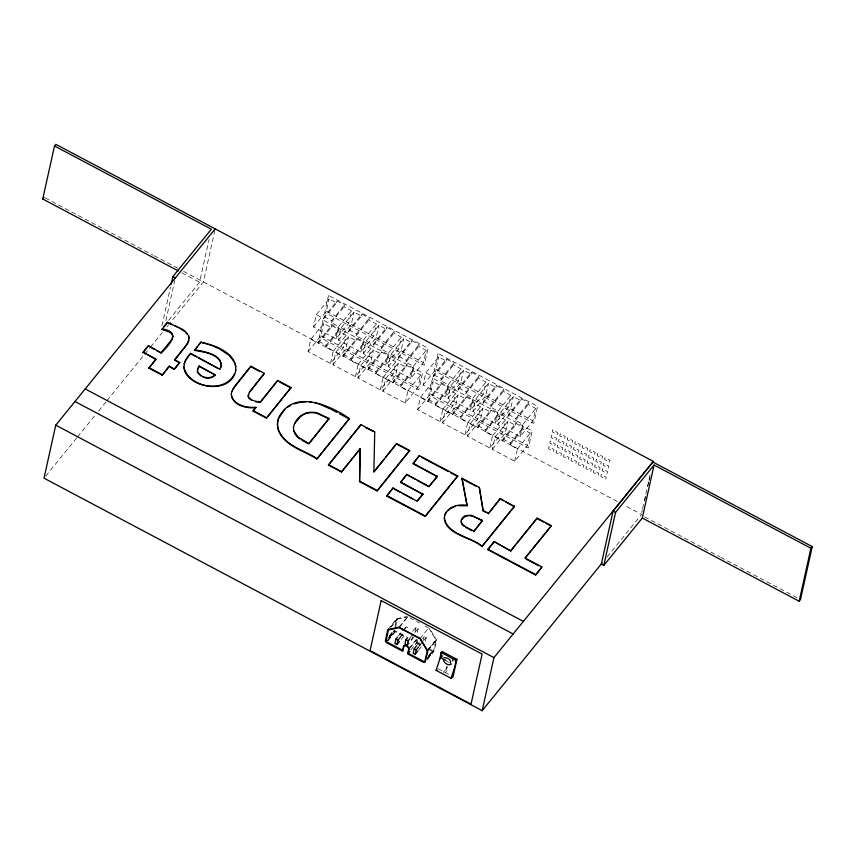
<?xml version="1.0" encoding="UTF-8"?>
<svg xmlns="http://www.w3.org/2000/svg" width="855" height="855" viewBox="0 0 855 855"><rect width="100%" height="100%" fill="white"/><g stroke="black" fill="none" stroke-linecap="round" stroke-linejoin="round"><path stroke-width="0.64" stroke-dasharray="4.28 3.21" d="M395.01 626.149L396.645 618.699L406.563 616.583M161.948 325.755L170.551 286.97M165.87 320.614L174.762 280.526M168.627 320.358L199.6 282.225L209.058 239.56M214.894 230.177L203.415 281.926L169.397 323.799M318.306 343.229L318.723 341.337L331.537 325.563L339.007 329.528L338.58 331.419L346.051 335.384L343.325 347.696L330.511 363.461L308.11 351.576L310.835 339.264L323.65 323.5L331.109 327.465L318.306 343.229L310.835 339.264M323.756 318.616L324.184 316.724L336.988 300.949L344.458 304.914L344.041 306.806L351.512 310.771L348.776 323.083L335.972 338.847L313.561 326.963L316.297 314.651L329.1 298.887L336.571 302.852L323.756 318.616L316.297 314.651M308.11 351.576L320.914 335.801L323.65 323.5M313.561 326.963L326.375 311.188L329.1 298.887M330.511 363.461L333.247 351.159L325.776 347.194L326.193 345.302L339.007 329.528M335.972 338.847L338.698 326.546L331.227 322.581L331.655 320.689L344.458 304.914M331.109 327.465L331.537 325.563M336.571 302.852L336.988 300.949M343.197 356.439L343.625 354.547L356.428 338.772L363.899 342.737L363.482 344.629L370.952 348.594L368.216 360.906L355.413 376.67L333.001 364.786L335.737 352.474L348.541 336.71L356.011 340.675L343.197 356.439L335.737 352.474M348.658 331.826L349.075 329.934L361.889 314.159L369.36 318.124L368.933 320.016L376.403 323.981L373.678 336.293L360.863 352.057L338.462 340.172L341.188 327.86L354.002 312.096L361.462 316.051L348.658 331.826L341.188 327.86M333.001 364.786L345.815 349.011L348.541 336.71M338.462 340.172L351.266 324.398L354.002 312.096M355.413 376.67L358.138 364.369L350.668 360.404L351.084 358.512L363.899 342.737M360.863 352.057L363.599 339.756L356.129 335.791L356.546 333.899L369.36 318.124M356.011 340.675L356.428 338.772M361.462 316.051L361.889 314.159M368.099 369.649L368.516 367.757L381.33 351.982L388.79 355.947L388.373 357.839L395.844 361.804L393.118 374.116L380.304 389.88L357.903 377.996L360.628 365.684L373.443 349.919L380.903 353.874L368.099 369.649L360.628 365.684M373.55 345.035L373.977 343.144L386.781 327.369L394.251 331.334L393.834 333.226L401.305 337.191L398.569 349.503L385.765 365.267L363.354 353.382L366.09 341.07L378.893 325.306L386.364 329.261L373.55 345.035L366.09 341.07M357.903 377.996L370.707 362.221L373.443 349.919M363.354 353.382L376.168 337.607L378.893 325.306M380.304 389.88L383.04 377.579L375.569 373.614L375.986 371.722L388.79 355.947M385.765 365.267L388.491 352.965L381.02 349L381.448 347.109L394.251 331.334M380.903 353.874L381.33 351.982M386.364 329.261L386.781 327.369M392.99 382.858L393.418 380.967L406.221 365.192L413.692 369.157L413.275 371.049L420.746 375.014L418.01 387.326L405.206 403.09L382.794 391.205L385.52 378.893L398.334 363.129L405.804 367.084L392.99 382.858L385.52 378.893M398.451 358.245L398.868 356.353L411.683 340.579L419.153 344.544L418.726 346.435L426.196 350.4L423.471 362.712L410.657 378.476L388.255 366.592L390.981 354.28L403.795 338.516L411.255 342.47L398.451 358.245L390.981 354.28M382.794 391.205L395.609 375.43L398.334 363.129M388.255 366.592L401.059 350.817L403.795 338.516M405.206 403.09L407.931 390.788L400.461 386.823L400.877 384.932L413.692 369.157M410.657 378.476L413.393 366.175L405.922 362.21L406.339 360.318L419.153 344.544M405.804 367.084L406.221 365.192M411.255 342.47L411.683 340.579M427.853 401.348L428.27 399.456L441.073 383.692L448.544 387.646L448.127 389.549L455.597 393.503L452.861 405.815L440.058 421.579L417.646 409.695L420.382 397.393L433.186 381.619L440.656 385.584L427.853 401.348L420.382 397.393M433.303 376.734L433.72 374.843L446.534 359.079L454.005 363.033L453.577 364.935L461.048 368.89L458.323 381.202L445.519 396.966L423.107 385.081L425.833 372.78L438.647 357.005L446.118 360.97L433.303 376.734L425.833 372.78M417.646 409.695L430.46 393.931L433.186 381.619M423.107 385.081L435.922 369.307L438.647 357.005M440.058 421.579L442.783 409.278L435.313 405.313L435.74 403.421L448.544 387.646M445.519 396.966L448.244 384.665L440.774 380.699L441.191 378.808L454.005 363.033M440.656 385.584L441.073 383.692M446.118 360.97L446.534 359.079M395.683 626.854L397.126 619.159L390.724 627.025M452.744 414.557L453.161 412.666L465.975 396.902L473.446 400.856L473.018 402.758L480.489 406.713L477.763 419.025L464.949 434.789L442.548 422.904L445.273 410.603L458.088 394.828L465.558 398.793L452.744 414.557L445.273 410.603M458.205 389.944L458.622 388.052L471.426 372.288L478.896 376.243L478.479 378.145L485.95 382.1L483.225 394.412L470.41 410.176L447.999 398.291L450.735 385.99L463.538 370.215L471.009 374.18L458.205 389.944L450.735 385.99M405.43 628.927L405.922 626.758L408.006 627.859L407.514 630.039M442.548 422.904L455.352 407.13L458.088 394.828M447.999 398.291L460.813 382.516L463.538 370.215M464.949 434.789L467.685 422.488L460.214 418.523L460.631 416.631L473.446 400.856M470.41 410.176L473.136 397.874L465.665 393.909L466.093 392.018L478.896 376.243M411.618 640.491L412.473 636.622M465.558 398.793L465.975 396.902M471.009 374.18L471.426 372.288M416.032 627.249L415.07 631.61L417.272 632.775L418.234 628.425L416.032 627.249L412.687 631.375M410.806 649.928L416.417 643.035L417.272 639.166M415.519 644.435L417.112 642.468L417.839 639.177M477.635 427.767L478.063 425.876L490.866 410.111L498.337 414.066L497.92 415.968L505.391 419.923L502.655 432.235L489.851 447.999L467.439 436.114L470.175 423.813L482.979 408.038L490.449 412.003L477.635 427.767L470.175 423.813M483.096 403.154L483.513 401.262L496.328 385.498L503.798 389.452L503.371 391.344L510.841 395.309L508.116 407.621L495.302 423.385L472.901 411.501L475.626 399.189L488.44 383.425L495.911 387.39L483.096 403.154L475.626 399.189M424.198 636.451L423.236 640.812L425.288 641.902L426.26 637.541L424.198 636.451L422.52 638.514M467.439 436.114L480.254 420.339L482.979 408.038M472.901 411.501L485.704 395.726L488.44 383.425M427.714 658.414L433.464 651.136L436.071 639.967L427.276 650.794M429.841 650.153L432.598 651.489L434.148 651.008L436.638 640.074L429.744 628.724M489.851 447.999L492.576 435.697L485.106 431.732L485.533 429.841L498.337 414.066M495.302 423.385L498.038 411.084L490.567 407.119L490.984 405.227L503.798 389.452M490.449 412.003L490.866 410.111M495.911 387.39L496.328 385.498M502.537 440.977L502.954 439.085L515.768 423.321L523.239 427.276L522.811 429.167L530.282 433.132L527.556 445.444L514.742 461.208L492.341 449.324L495.066 437.012L507.881 421.248L515.341 425.213L502.537 440.977L495.066 437.012M507.998 416.364L508.415 414.472L521.219 398.697L528.689 402.662L528.272 404.554L535.743 408.519L533.007 420.831L520.203 436.595L497.792 424.711L500.528 412.399L513.331 396.635L520.802 400.6L507.998 416.364L500.528 412.399M492.341 449.324L505.145 433.549L507.881 421.248M497.792 424.711L510.606 408.936L513.331 396.635M514.742 461.208L517.478 448.907L510.008 444.942L510.424 443.05L523.239 427.276M520.203 436.595L522.929 424.294L515.458 420.329L515.886 418.437L528.689 402.662M515.341 425.213L515.768 423.321M520.802 400.6L521.219 398.697M641.731 512.476L642.308 509.89M642.597 508.597L650.623 472.388M644.745 500.186L645.6 496.306M647.898 485.961L648.753 482.081M649.041 480.788L649.896 476.908M45.689 476.107L76.726 437.888M77.57 436.862L95.183 415.167M98.539 411.041L106.095 401.743M106.928 400.706L143.843 355.263M144.687 354.227L149.721 348.028M150.555 347.002L162.3 332.542M166.896 326.866L168.563 324.825M331.227 322.581L344.041 306.806M338.698 326.546L351.512 310.771M325.776 347.194L338.58 331.419M333.247 351.159L346.051 335.384M356.129 335.791L368.933 320.016M363.599 339.756L376.403 323.981M350.668 360.404L363.482 344.629M358.138 364.369L370.952 348.594M381.02 349L393.834 333.226M388.491 352.965L401.305 337.191M375.569 373.614L388.373 357.839M383.04 377.579L395.844 361.804M405.922 362.21L418.726 346.435M413.393 366.175L426.196 350.4M400.461 386.823L413.275 371.049M407.931 390.788L420.746 375.014M440.774 380.699L453.577 364.935M448.244 384.665L461.048 368.89M435.313 405.313L448.127 389.549M442.783 409.278L455.597 393.503M465.665 393.909L478.479 378.145M473.136 397.874L485.95 382.1M460.214 418.523L473.018 402.758M467.685 422.488L480.489 406.713M490.567 407.119L503.371 391.344M498.038 411.084L510.841 395.309M485.106 431.732L497.92 415.968M492.576 435.697L505.391 419.923M515.458 420.329L528.272 404.554M522.929 424.294L535.743 408.519M510.008 444.942L522.811 429.167M517.478 448.907L530.282 433.132M387.839 629.547L396.645 618.699M390.959 627.153L397.361 619.277M389.399 635.778L393.396 630.862M389.42 636.056L394.219 630.146M388.683 637.317L394.283 630.424L395.277 631.813L404.607 636.772M388.801 637.616L394.401 630.723M388.972 637.905L394.839 630.648L406.574 636.868M385.968 642.126L394.764 631.289M387.807 640.427L395.01 631.567M388.074 640.673L395.277 631.813M398.996 627.153L407.803 616.316M399.926 626.683L407.921 616.84L419.474 622.974M398.387 636.024L401.732 631.909M402.566 630.872L405.922 626.758M399.937 637.296L404.116 632.144M399.638 638.161L403.817 633.01M401.177 639.422L405.366 634.271M409.844 637.937L413.393 633.673M414.889 632.54L418.234 628.425M411.415 639.989L415.594 634.838M408.754 648.71L416.759 638.856M410.09 647.919L417.283 639.059M419.933 638.706L428.718 627.88L425.256 626.042M417.507 644.691L419.174 642.629M419.046 645.963L420.724 643.901M419.559 645.782L426.26 637.541M418.597 650.142L421.943 646.017M428.761 648.763L435.954 639.914M427.831 650.922L436.638 640.074M428.868 655.283L432.074 651.339M428.334 656.362L432.341 651.435M428.59 656.426L432.598 651.489M427.244 658.425L432.844 651.531M427.489 658.436L433.09 651.531M427.126 659.344L433.528 651.467M427.318 659.269L434.233 650.837M443.168 672.543L445.391 669.807M445.444 672.436L446.93 670.619M607.125 556.968L641.592 514.411L623.915 505.038M397.126 619.159L407.921 616.84M326.375 311.188L348.776 323.083M351.266 324.398L373.678 336.293M376.168 337.607L398.569 349.503M401.059 350.817L423.471 362.712M435.922 369.307L458.323 381.202M460.813 382.516L483.225 394.412M485.704 395.726L508.116 407.621M510.606 408.936L533.007 420.831M324.184 316.724L331.655 320.689M349.075 329.934L356.546 333.899M373.977 343.144L381.448 347.109M398.868 356.353L406.339 360.318M433.72 374.843L441.191 378.808M458.622 388.052L466.093 392.018M483.513 401.262L490.984 405.227M508.415 414.472L515.886 418.437M320.914 335.801L343.325 347.696M345.815 349.011L368.216 360.906M370.707 362.221L393.118 374.116M395.609 375.43L418.01 387.326M430.46 393.931L452.861 405.815M455.352 407.13L477.763 419.025M480.254 420.339L502.655 432.235M505.145 433.549L527.556 445.444M318.723 341.337L326.193 345.302M343.625 354.547L351.084 358.512M368.516 367.757L375.986 371.722M393.418 380.967L400.877 384.932M428.27 399.456L435.74 403.421M453.161 412.666L460.631 416.631M478.063 425.876L485.533 429.841M502.954 439.085L510.424 443.05M45.272 197.975L153.056 255.164M154.221 255.784L177.658 268.214M183.515 271.324L618.026 501.906M644.681 516.922L719.654 556.712M720.829 557.332L732.543 563.541M733.718 564.172L798.153 598.361M181.912 272.841L199.6 282.225M417.112 642.468L420.617 644.317M428.793 648.656L433.464 651.136M416.417 643.035L422.007 646.006M438.134 668.717L449.623 674.809M428.718 627.88L436.071 639.967M448.768 662.401A3.58 2.244 39.1 0 1 446.481 660.936M323.03 319.994L319.257 337.041L418.832 389.869L422.616 372.833L323.03 319.994M328.491 295.381L324.708 312.428L424.294 365.256L428.066 348.22L328.491 295.381M432.577 378.113L428.793 395.16L528.379 447.999L532.163 430.952L432.577 378.113M438.027 353.5L434.255 370.546L533.841 423.385L537.613 406.339L438.027 353.5M549.006 446.876L548.579 448.779L553.559 451.419L553.976 449.527L549.006 446.876M550.257 441.201L549.84 443.093L554.82 445.733L555.237 443.841L550.257 441.201M551.496 435.644L551.069 437.536L556.049 440.175L556.477 438.284L551.496 435.644M552.747 429.958L552.33 431.85L557.31 434.5L557.727 432.598L552.747 429.958M556.466 450.841L556.049 452.733L561.03 455.384L561.446 453.481L556.466 450.841M557.727 445.166L557.31 447.058L562.291 449.698L562.708 447.806L557.727 445.166M558.967 439.609L558.539 441.501L563.52 444.14L563.937 442.249L558.967 439.609M560.217 433.923L559.801 435.815L564.781 438.455L565.198 436.563L560.217 433.923M563.937 454.807L563.52 456.698L568.5 459.338L568.917 457.446L563.937 454.807M565.198 449.132L564.781 451.023L569.761 453.663L570.178 451.771L565.198 449.132M566.427 443.563L566.01 445.455L570.99 448.106L571.407 446.214L566.427 443.563M567.688 437.888L567.271 439.78L572.252 442.42L572.668 440.528L567.688 437.888M571.407 458.772L570.99 460.663L575.971 463.303L576.388 461.411L571.407 458.772M572.668 453.086L572.252 454.978L577.221 457.628L577.649 455.736L572.668 453.086M573.897 447.528L573.481 449.42L578.461 452.06L578.878 450.168L573.897 447.528M575.159 441.853L574.742 443.745L579.722 446.385L580.139 444.493L575.159 441.853M578.878 462.737L578.461 464.628L583.431 467.268L583.858 465.377L578.878 462.737M580.139 457.051L579.711 458.943L584.692 461.582L585.119 459.691L580.139 457.051M581.368 451.493L580.951 453.385L585.932 456.025L586.348 454.133L581.368 451.493M582.629 445.808L582.212 447.71L587.182 450.35L587.609 448.458L582.629 445.808M586.348 466.691L585.921 468.593L590.901 471.233L591.329 469.342L586.348 466.691M587.609 461.016L587.182 462.908L592.162 465.548L592.579 463.656L587.609 461.016M588.839 455.459L588.422 457.35L593.391 459.99L593.819 458.098L588.839 455.459M590.1 449.773L589.672 451.664L594.653 454.315L595.08 452.413L590.1 449.773M593.819 470.656L593.391 472.548L598.372 475.188L598.789 473.296L593.819 470.656M595.069 464.981L594.653 466.873L599.633 469.513L600.05 467.621L595.069 464.981M596.309 459.413L595.882 461.315L600.862 463.955L601.289 462.063L596.309 459.413M597.57 453.738L597.143 455.63L602.123 458.269L602.54 456.378L597.57 453.738M601.279 474.621L600.862 476.513L605.842 479.153L606.259 477.261L601.279 474.621M602.54 468.935L602.123 470.838L607.103 473.478L607.52 471.586L602.54 468.935M603.78 463.378L603.352 465.27L608.333 467.92L608.749 466.018L603.78 463.378M605.03 457.703L604.613 459.595L609.594 462.234L610.01 460.343L605.03 457.703"/><path stroke-width="1.28" d="M373.881 471.907L396.624 443.563L409.673 450.478L377.087 490.941L359.57 481.654L360.158 448.651L341.455 472.035L328.406 465.109L360.981 424.657L374.725 431.935L373.881 471.907L383.938 459.52M359.57 481.654L360.158 448.651M235.756 370.504C236.824 352.752 215.193 345.26 200.882 342.128L194.48 350.358C204.014 352.281 218.976 353.489 221.445 365.149M197.43 372.032L197.569 369.36L199.258 365.972L215.3 375.014C212.115 378.391 206.857 379.107 202.785 376.948M231.267 394.208L231.865 391.216M178.364 270.971L42.75 199.012L54.506 145.991L55.853 144.335L653.338 461.39L493.934 657.645L482.188 710.665L44.011 478.18L55.767 425.159L215.182 228.884M169.226 366.592L174.345 369.307L169.333 366.122L162.226 375.217L148.877 368.131L155.877 359.506L143.116 352.207L148.439 345.655L161.2 352.955L156.518 350.475M143.02 352.688L148.439 345.655M148.877 368.131L155.984 359.036L143.116 352.207M171.128 284.384L172.838 276.625L211.345 229.215L54.506 145.991M174.345 369.307L179.668 362.755L174.548 360.041L187.801 343.325L189.179 337.992L188.666 335.759L185.279 331.43L182.393 329.261L167.398 322.324L161.905 329.432C165.785 331.216 172.838 331.59 173.202 337.03M167.398 322.324L164.213 326.589M162.226 375.217L169.333 366.122M174.548 360.041L186.112 345.473L188.934 340.354M179.668 362.755L174.655 359.57M184.092 363.984L185.492 360.618L190.697 353.329L219.863 369.328C226.522 355.402 204.227 351.116 194.587 349.887M200.882 342.128L199.204 344.544M232.966 389.068L250.91 366.25L264.334 373.379L249.339 392.552M255.527 401.775L260.23 402.31L277.693 380.454L291.053 387.539L266.45 418.17L253.091 411.095L255.902 407.29C246.935 407.899 235.061 405.633 231.577 396.164M253.091 411.095L255.902 407.29M266.45 418.17L291.053 387.539M277.693 380.454L260.23 402.31M308.676 443.959L329.111 418.458L317.077 412.847A16.48 12.248 12.5 0 0 304.359 413.702C298.876 416.417 294.355 421.504 293.436 427.671M284.833 409.438L278.816 417.892A30.78 22.871 12.5 0 0 278.174 429.723C284.106 446.16 303.675 450.371 316.884 458.996L349.46 418.533C330.308 405.323 293.126 388.651 278.922 417.422A30.78 22.871 12.5 0 0 278.281 429.253C284.213 445.69 303.782 449.89 316.981 458.526M309.489 442.965L329.111 418.458M316.884 458.996L349.46 418.533M360.981 424.657L328.406 465.109M374.725 431.935L365.459 427.553M377.087 490.941L409.673 450.478M396.624 443.563L385.616 457.457M429.873 485.651L437.258 476.556L413.029 463.709L419.324 455.608L457.746 475.989L425.159 516.452L386.738 496.06L393.043 487.97L417.165 501.297M393.043 487.97L386.738 496.06M417.977 500.293L422.862 494.286L400.535 482.444L406.841 474.343L429.05 486.655M406.841 474.343L400.535 482.444M419.324 455.608L413.799 462.747M422.862 494.286L400.642 481.964M397.554 637.05L395.876 639.113L394.914 643.473L396.998 644.574L399.509 641.485M425.159 516.452L457.746 475.989M396.998 644.574L397.96 640.224L399.638 638.161M437.258 476.556L413.125 463.228M407.664 637.552L405.997 639.615L405.024 643.965L407.226 645.14L408.904 643.078M407.226 645.14L408.198 640.78L409.866 638.717M408.327 653.284L409.107 648.272A3.559 2.234 39.1 0 0 403.849 645.482L402.481 650.185L386.043 641.474L388.33 629.985L399.135 627.666L419.933 638.706L427.276 650.794L424.668 661.962L408.327 653.284L409.919 651.318M416.663 645.728L414.162 648.817L413.189 653.167L415.252 654.257L417.764 651.168M415.252 654.257L416.214 649.907L418.726 646.818M461.946 478.223L467.151 505.829L461.946 478.223L479.345 487.446L483.161 510.991L486.228 512.615M436.093 670.341L436.894 667.808A47.463 11.072 -62.1 0 0 441.095 652.504L441.96 651.435L456.901 659.365L453.075 676.647A8.839 2.063 -62.1 0 1 451.034 678.261L436.093 670.341A8.839 2.063 -62.1 0 0 436.991 669.839M440.325 658.842L441.693 652.675M479.345 487.446L483.161 510.991M482.53 520.428L473.681 531.66L482.53 520.428L470.945 515.212L465.27 515.757C460.941 517.532 459.295 523.88 464.062 526.167M451.034 678.261L451.835 675.739A47.463 11.072 -62.1 0 0 453.428 671.068L453.898 669.583A47.463 11.072 -62.1 0 0 456.036 660.434L456.901 659.365M500.293 498.561L488.28 513.695L500.293 498.561L514.379 506.566L481.899 546.559C472.152 537.026 441.351 534.215 444.75 514.838C448.608 506.288 458.718 503.819 467.258 505.358M481.899 546.559L514.486 506.096M510.863 550.481L537.143 518.119L551.422 525.686L525.13 558.048L541.92 566.961L535.625 575.062L487.778 549.669L494.072 541.568L510.756 550.951L494.072 541.568M525.13 558.048L551.422 525.686M517.328 542.861L537.143 518.119M535.625 575.062L541.92 566.961M799.147 601.257L800.494 599.601L812.25 546.591L652.91 462.042L613.067 511.108L601.311 564.118L603.801 565.444L642.308 518.034L654.054 465.024L810.903 548.247L799.147 601.257L642.308 518.034M603.801 565.444L615.557 512.434L654.054 465.024M447.037 666.633L446.246 669.038M235.862 370.033C229.963 402.716 163.07 381.159 190.697 353.329M450.382 663.053L450.467 661.107L449.538 659.654M231.769 391.686L234.965 385.883L250.91 366.25M219.97 368.847L221.114 366.71M199.258 365.972L197.676 368.89L197.537 371.551C200.551 377.942 210.49 379.962 215.407 374.533M444.643 515.309L446.599 512.102M461.347 520.129L465.173 516.238L468.668 515.522L473.082 516.302L482.434 520.898M294.494 423.813L300.415 416.492L304.252 414.183A16.48 12.248 12.5 0 1 316.97 413.318L329.004 418.929M234.537 373.795C224.341 394.315 188.592 387.582 183.739 366.806M172.186 339.007L161.306 352.484M42.75 199.012L44.097 197.355M161.2 352.955C170.412 344.405 180.971 331.28 162.012 328.951M174.441 368.836L179.764 362.285M194.48 350.358L197.633 346.478M264.334 373.379L249.446 392.082L248.078 396.966M341.455 472.035L360.062 449.132M417.272 500.816L422.958 493.816M429.157 486.185L437.354 476.085M487.778 549.669L493.976 542.049M510.756 550.951L515.683 544.881M441.746 656.811L442.548 655.828M482.188 710.665L602.155 562.953M810.903 548.247L812.25 546.591M451.536 663.94C448.586 666.494 443.948 663.042 443.253 659.793M448.244 510.595L450.713 508.34L455.587 506.213M287.569 407.204L290.625 405.356M294.002 403.881L301.099 402.064L305.887 401.861M458.9 505.765L465.943 505.765M446.46 658.019L443.927 657.442M255.795 407.76C246.454 408.583 231.523 405.334 231.374 393.738M260.326 401.839C256.008 401.487 248.709 400.493 248.057 395.17M309.478 401.914L311.861 402.235M202.004 342.844L204.463 343.347M205.553 343.635L207.733 344.234M314.255 402.555L318.872 403.934M208.823 344.522L212.574 345.837M168.317 323.158L172.421 324.611M447.251 658.179L448.843 659.023M320.026 404.276L330.425 409.043M213.825 346.275L218.474 348.477M174.484 325.595L177.573 327.07M172.838 276.625L175.328 277.939M613.067 511.108L615.557 512.434M250.804 366.72L259.76 371.476M279.809 382.11L290.946 388.02M331.58 409.577L337.137 412.527M339.36 413.702L349.353 419.014M397.607 444.611L409.566 450.959M421.547 457.318L448.33 471.522M450.66 472.762L457.639 476.459M461.839 478.693L475.754 486.078M500.186 499.031L503.456 500.774M505.647 501.938L514.379 506.566M537.047 518.59L543.63 522.084M545.821 523.249L551.315 526.167M190.601 353.799L196.447 356.898M198.788 358.149L217.523 368.077M483.267 510.51L488.376 513.224M407.91 475.433L414.953 479.174M417.304 480.425L427.874 486.035M199.162 366.453L215.3 375.014M148.343 346.136L154.178 349.235M253.198 410.614L266.557 417.7M308.783 443.488L298.171 437.183L293.949 430.995M394.091 489.049L399.862 492.106M402.171 493.335L412.548 498.85M473.788 531.19C469.566 528.24 462.288 526.947 461.102 521.176M526.146 559.117L538.458 565.647M468.914 529.138L471.778 530.656M148.973 367.65L162.332 374.736M328.512 464.639L341.562 471.565M359.677 481.173L377.194 490.471M386.845 495.59L425.266 515.982M482.006 546.078C470.581 536.716 447.796 534.824 444.151 517.938M487.884 549.199L535.732 574.581M85.201 388.918L523.378 621.403M74.984 401.497L513.16 633.983M55.767 425.159L493.934 657.645M441.095 652.504L456.036 660.434M441.479 658.029L446.043 660.445M405.997 639.615L408.198 640.78M395.876 639.113L397.96 640.224M414.162 648.817L416.214 649.907M301.954 440.261L307.33 443.232M465.922 527.428L467.92 528.561M178.599 327.561L184.21 331.174M219.639 349.032L228.648 355.049M299.945 439C295.926 436.52 293.126 431.999 293.532 427.201M200.829 375.879L197.9 372.833M248.741 398.163L251.862 400.439M185.866 332.616L187.266 334.07M229.525 355.733L234.388 362.06M234.922 362.98L235.916 366.742M188.56 336.229L189.083 338.462M452.584 660.06A5.034 3.164 39.1 0 1 452.84 661.086M385.423 640.448L386.567 642.704L402.812 651.328L403.955 646.166A2.95 1.849 39.1 0 1 406.638 646.134A2.95 1.849 39.1 0 1 408.754 648.71L407.611 653.872L423.268 662.187L425.224 661.994L427.831 650.922L420.243 638.429L398.996 627.153L387.839 629.547L385.423 640.448M381.18 600.563L370.076 650.623L471.02 704.189L482.124 654.118L381.18 600.563"/></g></svg>
